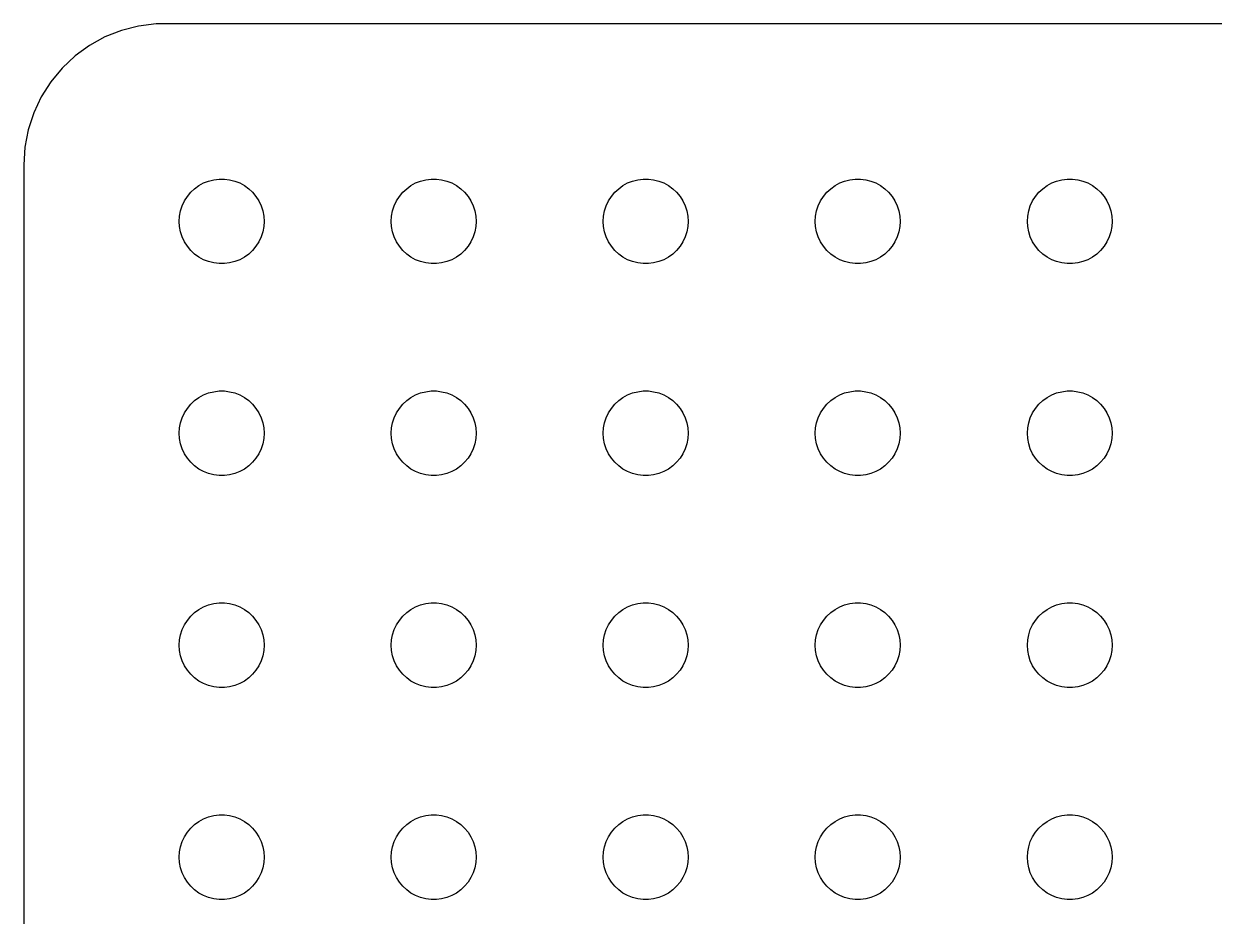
# Model space of a CAD drawing. Header units: metres. Extents: x -44.5 to 44.5, y -29.5 to 29.5.
# Drawn here: x -44.5 to -2.39, y -2.09 to 29.49 of the extents above; entities that cross this region are included whole.
import ezdxf

# ---------------------------------------------------------------- set-up
doc = ezdxf.new("R2010")
doc.units = ezdxf.units.M

msp = doc.modelspace()

# ---------------------------------------------------------------- linework, layer by layer
for p, q in [((-39.8139, 29.4901), (-40.4369, 29.4114)), ((39.8139, 29.4901), (-39.8139, 29.4901)), ((-41.0451, 29.2553), (-41.6289, 29.0241)), ((-40.4369, 29.4114), (-41.0451, 29.2553)), ((-42.1791, 28.7216), (-42.6871, 28.3526)), ((-41.6289, 29.0241), (-42.1791, 28.7216)), ((-42.6871, 28.3526), (-43.1448, 27.9227)), ((-43.1448, 27.9227), (-43.5451, 27.4389)), ((-43.5451, 27.4389), (-43.8815, 26.9088)), ((-43.8815, 26.9088), (-44.1489, 26.3406)), ((-44.1489, 26.3406), (-44.3429, 25.7434)), ((-44.3429, 25.7434), (-44.4606, 25.1267)), ((-44.4606, 25.1267), (-44.5, 24.5)), ((-44.5, 24.5), (-44.5, -24.5)), ((-38.5934, 23.5268), (-38.4561, 23.6558)), ((-38.4561, 23.6558), (-38.3037, 23.7665)), ((-38.3037, 23.7665), (-38.1387, 23.8572)), ((-38.1387, 23.8572), (-37.9635, 23.9266)), ((-37.9635, 23.9266), (-37.7811, 23.9734)), ((-37.7811, 23.9734), (-37.5942, 23.997)), ((-37.5942, 23.997), (-37.4058, 23.997)), ((-37.4058, 23.997), (-37.2189, 23.9734)), ((-37.2189, 23.9734), (-37.0365, 23.9266)), ((-37.0365, 23.9266), (-36.8613, 23.8572)), ((-36.8613, 23.8572), (-36.6963, 23.7665)), ((-36.6963, 23.7665), (-36.5439, 23.6558)), ((-36.5439, 23.6558), (-36.4065, 23.5268)), ((-31.0934, 23.5268), (-30.9561, 23.6558)), ((-30.9561, 23.6558), (-30.8037, 23.7665)), ((-30.8037, 23.7665), (-30.6387, 23.8572)), ((-30.6387, 23.8572), (-30.4635, 23.9266)), ((-30.4635, 23.9266), (-30.2811, 23.9734)), ((-30.2811, 23.9734), (-30.0942, 23.997)), ((-30.0942, 23.997), (-29.9058, 23.997)), ((-29.9058, 23.997), (-29.7189, 23.9734)), ((-29.7189, 23.9734), (-29.5365, 23.9266)), ((-29.5365, 23.9266), (-29.3613, 23.8572)), ((-29.3613, 23.8572), (-29.1963, 23.7665)), ((-29.1963, 23.7665), (-29.0439, 23.6558)), ((-29.0439, 23.6558), (-28.9065, 23.5268)), ((-23.5934, 23.5268), (-23.4561, 23.6558)), ((-23.4561, 23.6558), (-23.3037, 23.7665)), ((-23.3037, 23.7665), (-23.1387, 23.8572)), ((-23.1387, 23.8572), (-22.9635, 23.9266)), ((-22.9635, 23.9266), (-22.7811, 23.9734)), ((-22.7811, 23.9734), (-22.5942, 23.997)), ((-22.5942, 23.997), (-22.4058, 23.997)), ((-22.4058, 23.997), (-22.2189, 23.9734)), ((-22.2189, 23.9734), (-22.0365, 23.9266)), ((-22.0365, 23.9266), (-21.8613, 23.8572)), ((-21.8613, 23.8572), (-21.6963, 23.7665)), ((-21.6963, 23.7665), (-21.5439, 23.6558)), ((-21.5439, 23.6558), (-21.4065, 23.5268)), ((-16.0934, 23.5268), (-15.9561, 23.6558)), ((-15.9561, 23.6558), (-15.8037, 23.7665)), ((-15.8037, 23.7665), (-15.6387, 23.8572)), ((-15.6387, 23.8572), (-15.4635, 23.9266)), ((-15.4635, 23.9266), (-15.2811, 23.9734)), ((-15.2811, 23.9734), (-15.0942, 23.997)), ((-15.0942, 23.997), (-14.9058, 23.997)), ((-14.9058, 23.997), (-14.7189, 23.9734)), ((-14.7189, 23.9734), (-14.5365, 23.9266)), ((-14.5365, 23.9266), (-14.3613, 23.8572)), ((-14.3613, 23.8572), (-14.1963, 23.7665)), ((-14.1963, 23.7665), (-14.0439, 23.6558)), ((-14.0439, 23.6558), (-13.9065, 23.5268)), ((-8.59344, 23.5268), (-8.45613, 23.6558)), ((-8.45613, 23.6558), (-8.30373, 23.7665)), ((-8.30373, 23.7665), (-8.13866, 23.8572)), ((-8.13866, 23.8572), (-7.96352, 23.9266)), ((-7.96352, 23.9266), (-7.78107, 23.9734)), ((-7.78107, 23.9734), (-7.59418, 23.997)), ((-7.59418, 23.997), (-7.40581, 23.997)), ((-7.40581, 23.997), (-7.21892, 23.9734)), ((-7.21892, 23.9734), (-7.03647, 23.9266)), ((-7.03647, 23.9266), (-6.86133, 23.8572)), ((-6.86133, 23.8572), (-6.69626, 23.7665)), ((-6.69626, 23.7665), (-6.54385, 23.6558)), ((-6.54385, 23.6558), (-6.40654, 23.5268)), ((-38.8947, 23.0522), (-38.8145, 23.2226)), ((-38.8145, 23.2226), (-38.7135, 23.3817)), ((-38.7135, 23.3817), (-38.5934, 23.5268)), ((-36.4065, 23.5268), (-36.2865, 23.3817)), ((-36.2865, 23.3817), (-36.1855, 23.2226)), ((-36.1855, 23.2226), (-36.1053, 23.0522)), ((-31.3947, 23.0522), (-31.3145, 23.2226)), ((-31.3145, 23.2226), (-31.2135, 23.3817)), ((-31.2135, 23.3817), (-31.0934, 23.5268)), ((-28.9065, 23.5268), (-28.7865, 23.3817)), ((-28.7865, 23.3817), (-28.6855, 23.2226)), ((-28.6855, 23.2226), (-28.6053, 23.0522)), ((-23.8947, 23.0522), (-23.8145, 23.2226)), ((-23.8145, 23.2226), (-23.7135, 23.3817)), ((-23.7135, 23.3817), (-23.5934, 23.5268)), ((-21.4065, 23.5268), (-21.2865, 23.3817)), ((-21.2865, 23.3817), (-21.1855, 23.2226)), ((-21.1855, 23.2226), (-21.1053, 23.0522)), ((-16.3947, 23.0522), (-16.3145, 23.2226)), ((-16.3145, 23.2226), (-16.2135, 23.3817)), ((-16.2135, 23.3817), (-16.0934, 23.5268)), ((-13.9065, 23.5268), (-13.7865, 23.3817)), ((-13.7865, 23.3817), (-13.6855, 23.2226)), ((-13.6855, 23.2226), (-13.6053, 23.0522)), ((-8.89465, 23.0522), (-8.81445, 23.2226)), ((-8.81445, 23.2226), (-8.71352, 23.3817)), ((-8.71352, 23.3817), (-8.59344, 23.5268)), ((-6.40654, 23.5268), (-6.28647, 23.3817)), ((-6.28647, 23.3817), (-6.18553, 23.2226)), ((-6.18553, 23.2226), (-6.10533, 23.0522)), ((-38.9882, 22.688), (-38.9529, 22.873)), ((-38.9529, 22.873), (-38.8947, 23.0522)), ((-36.1053, 23.0522), (-36.0471, 22.873)), ((-36.0471, 22.873), (-36.0118, 22.688)), ((-31.4882, 22.688), (-31.4529, 22.873)), ((-31.4529, 22.873), (-31.3947, 23.0522)), ((-28.6053, 23.0522), (-28.5471, 22.873)), ((-28.5471, 22.873), (-28.5118, 22.688)), ((-23.9882, 22.688), (-23.9529, 22.873)), ((-23.9529, 22.873), (-23.8947, 23.0522)), ((-21.1053, 23.0522), (-21.0471, 22.873)), ((-21.0471, 22.873), (-21.0118, 22.688)), ((-16.4882, 22.688), (-16.4529, 22.873)), ((-16.4529, 22.873), (-16.3947, 23.0522)), ((-13.6053, 23.0522), (-13.5471, 22.873)), ((-13.5471, 22.873), (-13.5118, 22.688)), ((-8.98816, 22.688), (-8.95287, 22.873)), ((-8.95287, 22.873), (-8.89465, 23.0522)), ((-6.10533, 23.0522), (-6.04712, 22.873)), ((-6.04712, 22.873), (-6.01183, 22.688)), ((-39, 22.5), (-38.9882, 22.688)), ((-38.9882, 22.312), (-39, 22.5)), ((-36.0118, 22.688), (-36, 22.5)), ((-36, 22.5), (-36.0118, 22.312)), ((-31.5, 22.5), (-31.4882, 22.688)), ((-31.4882, 22.312), (-31.5, 22.5)), ((-28.5118, 22.688), (-28.5, 22.5)), ((-28.5, 22.5), (-28.5118, 22.312)), ((-24, 22.5), (-23.9882, 22.688)), ((-23.9882, 22.312), (-24, 22.5)), ((-21.0118, 22.688), (-21, 22.5)), ((-21, 22.5), (-21.0118, 22.312)), ((-16.5, 22.5), (-16.4882, 22.688)), ((-16.4882, 22.312), (-16.5, 22.5)), ((-13.5118, 22.688), (-13.5, 22.5)), ((-13.5, 22.5), (-13.5118, 22.312)), ((-9, 22.5), (-8.98816, 22.688)), ((-8.98816, 22.312), (-9, 22.5)), ((-6.01183, 22.688), (-6, 22.5)), ((-6, 22.5), (-6.01183, 22.312)), ((-38.9529, 22.127), (-38.9882, 22.312)), ((-38.8947, 21.9478), (-38.9529, 22.127)), ((-38.8145, 21.7774), (-38.8947, 21.9478)), ((-36.1053, 21.9478), (-36.1855, 21.7774)), ((-36.0471, 22.127), (-36.1053, 21.9478)), ((-36.0118, 22.312), (-36.0471, 22.127)), ((-31.4529, 22.127), (-31.4882, 22.312)), ((-31.3947, 21.9478), (-31.4529, 22.127)), ((-31.3145, 21.7774), (-31.3947, 21.9478)), ((-28.6053, 21.9478), (-28.6855, 21.7774)), ((-28.5471, 22.127), (-28.6053, 21.9478)), ((-28.5118, 22.312), (-28.5471, 22.127)), ((-23.9529, 22.127), (-23.9882, 22.312)), ((-23.8947, 21.9478), (-23.9529, 22.127)), ((-23.8145, 21.7774), (-23.8947, 21.9478)), ((-21.1053, 21.9478), (-21.1855, 21.7774)), ((-21.0471, 22.127), (-21.1053, 21.9478)), ((-21.0118, 22.312), (-21.0471, 22.127)), ((-16.4529, 22.127), (-16.4882, 22.312)), ((-16.3947, 21.9478), (-16.4529, 22.127)), ((-16.3145, 21.7774), (-16.3947, 21.9478)), ((-13.6053, 21.9478), (-13.6855, 21.7774)), ((-13.5471, 22.127), (-13.6053, 21.9478)), ((-13.5118, 22.312), (-13.5471, 22.127)), ((-8.95287, 22.127), (-8.98816, 22.312)), ((-8.89465, 21.9478), (-8.95287, 22.127)), ((-8.81445, 21.7774), (-8.89465, 21.9478)), ((-6.10533, 21.9478), (-6.18553, 21.7774)), ((-6.04712, 22.127), (-6.10533, 21.9478)), ((-6.01183, 22.312), (-6.04712, 22.127)), ((-38.7135, 21.6183), (-38.8145, 21.7774)), ((-38.5934, 21.4732), (-38.7135, 21.6183)), ((-36.2865, 21.6183), (-36.4065, 21.4732)), ((-36.1855, 21.7774), (-36.2865, 21.6183)), ((-31.2135, 21.6183), (-31.3145, 21.7774)), ((-31.0934, 21.4732), (-31.2135, 21.6183)), ((-28.7865, 21.6183), (-28.9065, 21.4732)), ((-28.6855, 21.7774), (-28.7865, 21.6183)), ((-23.7135, 21.6183), (-23.8145, 21.7774)), ((-23.5934, 21.4732), (-23.7135, 21.6183)), ((-21.2865, 21.6183), (-21.4065, 21.4732)), ((-21.1855, 21.7774), (-21.2865, 21.6183)), ((-16.2135, 21.6183), (-16.3145, 21.7774)), ((-16.0934, 21.4732), (-16.2135, 21.6183)), ((-13.7865, 21.6183), (-13.9065, 21.4732)), ((-13.6855, 21.7774), (-13.7865, 21.6183)), ((-8.71352, 21.6183), (-8.81445, 21.7774)), ((-8.59344, 21.4732), (-8.71352, 21.6183)), ((-6.28647, 21.6183), (-6.40654, 21.4732)), ((-6.18553, 21.7774), (-6.28647, 21.6183)), ((-38.4561, 21.3442), (-38.5934, 21.4732)), ((-38.3037, 21.2335), (-38.4561, 21.3442)), ((-38.1387, 21.1427), (-38.3037, 21.2335)), ((-37.9635, 21.0734), (-38.1387, 21.1427)), ((-37.7811, 21.0266), (-37.9635, 21.0734)), ((-37.0365, 21.0734), (-37.2189, 21.0266)), ((-36.8613, 21.1427), (-37.0365, 21.0734)), ((-36.6963, 21.2335), (-36.8613, 21.1427)), ((-36.5439, 21.3442), (-36.6963, 21.2335)), ((-36.4065, 21.4732), (-36.5439, 21.3442)), ((-30.9561, 21.3442), (-31.0934, 21.4732)), ((-30.8037, 21.2335), (-30.9561, 21.3442)), ((-30.6387, 21.1427), (-30.8037, 21.2335)), ((-30.4635, 21.0734), (-30.6387, 21.1427)), ((-30.2811, 21.0266), (-30.4635, 21.0734)), ((-29.5365, 21.0734), (-29.7189, 21.0266)), ((-29.3613, 21.1427), (-29.5365, 21.0734)), ((-29.1963, 21.2335), (-29.3613, 21.1427)), ((-29.0439, 21.3442), (-29.1963, 21.2335)), ((-28.9065, 21.4732), (-29.0439, 21.3442)), ((-23.4561, 21.3442), (-23.5934, 21.4732)), ((-23.3037, 21.2335), (-23.4561, 21.3442)), ((-23.1387, 21.1427), (-23.3037, 21.2335)), ((-22.9635, 21.0734), (-23.1387, 21.1427)), ((-22.7811, 21.0266), (-22.9635, 21.0734)), ((-22.0365, 21.0734), (-22.2189, 21.0266)), ((-21.8613, 21.1427), (-22.0365, 21.0734)), ((-21.6963, 21.2335), (-21.8613, 21.1427)), ((-21.5439, 21.3442), (-21.6963, 21.2335)), ((-21.4065, 21.4732), (-21.5439, 21.3442)), ((-15.9561, 21.3442), (-16.0934, 21.4732)), ((-15.8037, 21.2335), (-15.9561, 21.3442)), ((-15.6387, 21.1427), (-15.8037, 21.2335)), ((-15.4635, 21.0734), (-15.6387, 21.1427)), ((-15.2811, 21.0266), (-15.4635, 21.0734)), ((-14.5365, 21.0734), (-14.7189, 21.0266)), ((-14.3613, 21.1427), (-14.5365, 21.0734)), ((-14.1963, 21.2335), (-14.3613, 21.1427)), ((-14.0439, 21.3442), (-14.1963, 21.2335)), ((-13.9065, 21.4732), (-14.0439, 21.3442)), ((-8.45613, 21.3442), (-8.59344, 21.4732)), ((-8.30373, 21.2335), (-8.45613, 21.3442)), ((-8.13866, 21.1427), (-8.30373, 21.2335)), ((-7.96352, 21.0734), (-8.13866, 21.1427)), ((-7.78107, 21.0266), (-7.96352, 21.0734)), ((-7.03647, 21.0734), (-7.21892, 21.0266)), ((-6.86133, 21.1427), (-7.03647, 21.0734)), ((-6.69626, 21.2335), (-6.86133, 21.1427)), ((-6.54385, 21.3442), (-6.69626, 21.2335)), ((-6.40654, 21.4732), (-6.54385, 21.3442)), ((-37.5942, 21.003), (-37.7811, 21.0266)), ((-37.4058, 21.003), (-37.5942, 21.003)), ((-37.2189, 21.0266), (-37.4058, 21.003)), ((-30.0942, 21.003), (-30.2811, 21.0266)), ((-29.9058, 21.003), (-30.0942, 21.003)), ((-29.7189, 21.0266), (-29.9058, 21.003)), ((-22.5942, 21.003), (-22.7811, 21.0266)), ((-22.4058, 21.003), (-22.5942, 21.003)), ((-22.2189, 21.0266), (-22.4058, 21.003)), ((-15.0942, 21.003), (-15.2811, 21.0266)), ((-14.9058, 21.003), (-15.0942, 21.003)), ((-14.7189, 21.0266), (-14.9058, 21.003)), ((-7.59418, 21.003), (-7.78107, 21.0266)), ((-7.40581, 21.003), (-7.59418, 21.003)), ((-7.21892, 21.0266), (-7.40581, 21.003)), ((-38.1387, 16.3572), (-37.9635, 16.4266)), ((-37.9635, 16.4266), (-37.7811, 16.4734)), ((-37.7811, 16.4734), (-37.5942, 16.497)), ((-37.5942, 16.497), (-37.4058, 16.497)), ((-37.4058, 16.497), (-37.2189, 16.4734)), ((-37.2189, 16.4734), (-37.0365, 16.4266)), ((-37.0365, 16.4266), (-36.8613, 16.3572)), ((-30.6387, 16.3572), (-30.4635, 16.4266)), ((-30.4635, 16.4266), (-30.2811, 16.4734)), ((-30.2811, 16.4734), (-30.0942, 16.497)), ((-30.0942, 16.497), (-29.9058, 16.497)), ((-29.9058, 16.497), (-29.7189, 16.4734)), ((-29.7189, 16.4734), (-29.5365, 16.4266)), ((-29.5365, 16.4266), (-29.3613, 16.3572)), ((-23.1387, 16.3572), (-22.9635, 16.4266)), ((-22.9635, 16.4266), (-22.7811, 16.4734)), ((-22.7811, 16.4734), (-22.5942, 16.497)), ((-22.5942, 16.497), (-22.4058, 16.497)), ((-22.4058, 16.497), (-22.2189, 16.4734)), ((-22.2189, 16.4734), (-22.0365, 16.4266)), ((-22.0365, 16.4266), (-21.8613, 16.3572)), ((-15.6387, 16.3572), (-15.4635, 16.4266)), ((-15.4635, 16.4266), (-15.2811, 16.4734)), ((-15.2811, 16.4734), (-15.0942, 16.497)), ((-15.0942, 16.497), (-14.9058, 16.497)), ((-14.9058, 16.497), (-14.7189, 16.4734)), ((-14.7189, 16.4734), (-14.5365, 16.4266)), ((-14.5365, 16.4266), (-14.3613, 16.3572)), ((-8.13866, 16.3572), (-7.96352, 16.4266)), ((-7.96352, 16.4266), (-7.78107, 16.4734)), ((-7.78107, 16.4734), (-7.59418, 16.497)), ((-7.59418, 16.497), (-7.40581, 16.497)), ((-7.40581, 16.497), (-7.21892, 16.4734)), ((-7.21892, 16.4734), (-7.03647, 16.4266)), ((-7.03647, 16.4266), (-6.86133, 16.3572)), ((-38.7135, 15.8817), (-38.5934, 16.0268)), ((-38.5934, 16.0268), (-38.4561, 16.1558)), ((-38.4561, 16.1558), (-38.3037, 16.2665)), ((-38.3037, 16.2665), (-38.1387, 16.3572)), ((-36.8613, 16.3572), (-36.6963, 16.2665)), ((-36.6963, 16.2665), (-36.5439, 16.1558)), ((-36.5439, 16.1558), (-36.4065, 16.0268)), ((-36.4065, 16.0268), (-36.2865, 15.8817)), ((-31.2135, 15.8817), (-31.0934, 16.0268)), ((-31.0934, 16.0268), (-30.9561, 16.1558)), ((-30.9561, 16.1558), (-30.8037, 16.2665)), ((-30.8037, 16.2665), (-30.6387, 16.3572)), ((-29.3613, 16.3572), (-29.1963, 16.2665)), ((-29.1963, 16.2665), (-29.0439, 16.1558)), ((-29.0439, 16.1558), (-28.9065, 16.0268)), ((-28.9065, 16.0268), (-28.7865, 15.8817)), ((-23.7135, 15.8817), (-23.5934, 16.0268)), ((-23.5934, 16.0268), (-23.4561, 16.1558)), ((-23.4561, 16.1558), (-23.3037, 16.2665)), ((-23.3037, 16.2665), (-23.1387, 16.3572)), ((-21.8613, 16.3572), (-21.6963, 16.2665)), ((-21.6963, 16.2665), (-21.5439, 16.1558)), ((-21.5439, 16.1558), (-21.4065, 16.0268)), ((-21.4065, 16.0268), (-21.2865, 15.8817)), ((-16.2135, 15.8817), (-16.0934, 16.0268)), ((-16.0934, 16.0268), (-15.9561, 16.1558)), ((-15.9561, 16.1558), (-15.8037, 16.2665)), ((-15.8037, 16.2665), (-15.6387, 16.3572)), ((-14.3613, 16.3572), (-14.1963, 16.2665)), ((-14.1963, 16.2665), (-14.0439, 16.1558)), ((-14.0439, 16.1558), (-13.9065, 16.0268)), ((-13.9065, 16.0268), (-13.7865, 15.8817)), ((-8.71352, 15.8817), (-8.59344, 16.0268)), ((-8.59344, 16.0268), (-8.45613, 16.1558)), ((-8.45613, 16.1558), (-8.30373, 16.2665)), ((-8.30373, 16.2665), (-8.13866, 16.3572)), ((-6.86133, 16.3572), (-6.69626, 16.2665)), ((-6.69626, 16.2665), (-6.54385, 16.1558)), ((-6.54385, 16.1558), (-6.40654, 16.0268)), ((-6.40654, 16.0268), (-6.28647, 15.8817)), ((-38.8947, 15.5522), (-38.8145, 15.7226)), ((-38.8145, 15.7226), (-38.7135, 15.8817)), ((-36.2865, 15.8817), (-36.1855, 15.7226)), ((-36.1855, 15.7226), (-36.1053, 15.5522)), ((-31.3947, 15.5522), (-31.3145, 15.7226)), ((-31.3145, 15.7226), (-31.2135, 15.8817)), ((-28.7865, 15.8817), (-28.6855, 15.7226)), ((-28.6855, 15.7226), (-28.6053, 15.5522)), ((-23.8947, 15.5522), (-23.8145, 15.7226)), ((-23.8145, 15.7226), (-23.7135, 15.8817)), ((-21.2865, 15.8817), (-21.1855, 15.7226)), ((-21.1855, 15.7226), (-21.1053, 15.5522)), ((-16.3947, 15.5522), (-16.3145, 15.7226)), ((-16.3145, 15.7226), (-16.2135, 15.8817)), ((-13.7865, 15.8817), (-13.6855, 15.7226)), ((-13.6855, 15.7226), (-13.6053, 15.5522)), ((-8.89465, 15.5522), (-8.81445, 15.7226)), ((-8.81445, 15.7226), (-8.71352, 15.8817)), ((-6.28647, 15.8817), (-6.18553, 15.7226)), ((-6.18553, 15.7226), (-6.10533, 15.5522)), ((-39, 15), (-38.9882, 15.188)), ((-38.9882, 15.188), (-38.9529, 15.373)), ((-38.9529, 15.373), (-38.8947, 15.5522)), ((-36.1053, 15.5522), (-36.0471, 15.373)), ((-36.0471, 15.373), (-36.0118, 15.188)), ((-36.0118, 15.188), (-36, 15)), ((-31.5, 15), (-31.4882, 15.188)), ((-31.4882, 15.188), (-31.4529, 15.373)), ((-31.4529, 15.373), (-31.3947, 15.5522)), ((-28.6053, 15.5522), (-28.5471, 15.373)), ((-28.5471, 15.373), (-28.5118, 15.188)), ((-28.5118, 15.188), (-28.5, 15)), ((-24, 15), (-23.9882, 15.188)), ((-23.9882, 15.188), (-23.9529, 15.373)), ((-23.9529, 15.373), (-23.8947, 15.5522)), ((-21.1053, 15.5522), (-21.0471, 15.373)), ((-21.0471, 15.373), (-21.0118, 15.188)), ((-21.0118, 15.188), (-21, 15)), ((-16.5, 15), (-16.4882, 15.188)), ((-16.4882, 15.188), (-16.4529, 15.373)), ((-16.4529, 15.373), (-16.3947, 15.5522)), ((-13.6053, 15.5522), (-13.5471, 15.373)), ((-13.5471, 15.373), (-13.5118, 15.188)), ((-13.5118, 15.188), (-13.5, 15)), ((-9, 15), (-8.98816, 15.188)), ((-8.98816, 15.188), (-8.95287, 15.373)), ((-8.95287, 15.373), (-8.89465, 15.5522)), ((-6.10533, 15.5522), (-6.04712, 15.373)), ((-6.04712, 15.373), (-6.01183, 15.188)), ((-6.01183, 15.188), (-6, 15)), ((-38.9882, 14.812), (-39, 15)), ((-38.9529, 14.627), (-38.9882, 14.812)), ((-36.0118, 14.812), (-36.0471, 14.627)), ((-36, 15), (-36.0118, 14.812)), ((-31.4882, 14.812), (-31.5, 15)), ((-31.4529, 14.627), (-31.4882, 14.812)), ((-28.5118, 14.812), (-28.5471, 14.627)), ((-28.5, 15), (-28.5118, 14.812)), ((-23.9882, 14.812), (-24, 15)), ((-23.9529, 14.627), (-23.9882, 14.812)), ((-21.0118, 14.812), (-21.0471, 14.627)), ((-21, 15), (-21.0118, 14.812)), ((-16.4882, 14.812), (-16.5, 15)), ((-16.4529, 14.627), (-16.4882, 14.812)), ((-13.5118, 14.812), (-13.5471, 14.627)), ((-13.5, 15), (-13.5118, 14.812)), ((-8.98816, 14.812), (-9, 15)), ((-8.95287, 14.627), (-8.98816, 14.812)), ((-6.01183, 14.812), (-6.04712, 14.627)), ((-6, 15), (-6.01183, 14.812)), ((-38.8947, 14.4478), (-38.9529, 14.627)), ((-38.8145, 14.2774), (-38.8947, 14.4478)), ((-36.1053, 14.4478), (-36.1855, 14.2774)), ((-36.0471, 14.627), (-36.1053, 14.4478)), ((-31.3947, 14.4478), (-31.4529, 14.627)), ((-31.3145, 14.2774), (-31.3947, 14.4478)), ((-28.6053, 14.4478), (-28.6855, 14.2774)), ((-28.5471, 14.627), (-28.6053, 14.4478)), ((-23.8947, 14.4478), (-23.9529, 14.627)), ((-23.8145, 14.2774), (-23.8947, 14.4478)), ((-21.1053, 14.4478), (-21.1855, 14.2774)), ((-21.0471, 14.627), (-21.1053, 14.4478)), ((-16.3947, 14.4478), (-16.4529, 14.627)), ((-16.3145, 14.2774), (-16.3947, 14.4478)), ((-13.6053, 14.4478), (-13.6855, 14.2774)), ((-13.5471, 14.627), (-13.6053, 14.4478)), ((-8.89465, 14.4478), (-8.95287, 14.627)), ((-8.81445, 14.2774), (-8.89465, 14.4478)), ((-6.10533, 14.4478), (-6.18553, 14.2774)), ((-6.04712, 14.627), (-6.10533, 14.4478)), ((-38.7135, 14.1183), (-38.8145, 14.2774)), ((-38.5934, 13.9732), (-38.7135, 14.1183)), ((-38.4561, 13.8442), (-38.5934, 13.9732)), ((-36.4065, 13.9732), (-36.5439, 13.8442)), ((-36.2865, 14.1183), (-36.4065, 13.9732)), ((-36.1855, 14.2774), (-36.2865, 14.1183)), ((-31.2135, 14.1183), (-31.3145, 14.2774)), ((-31.0934, 13.9732), (-31.2135, 14.1183)), ((-30.9561, 13.8442), (-31.0934, 13.9732)), ((-28.9065, 13.9732), (-29.0439, 13.8442)), ((-28.7865, 14.1183), (-28.9065, 13.9732)), ((-28.6855, 14.2774), (-28.7865, 14.1183)), ((-23.7135, 14.1183), (-23.8145, 14.2774)), ((-23.5934, 13.9732), (-23.7135, 14.1183)), ((-23.4561, 13.8442), (-23.5934, 13.9732)), ((-21.4065, 13.9732), (-21.5439, 13.8442)), ((-21.2865, 14.1183), (-21.4065, 13.9732)), ((-21.1855, 14.2774), (-21.2865, 14.1183)), ((-16.2135, 14.1183), (-16.3145, 14.2774)), ((-16.0934, 13.9732), (-16.2135, 14.1183)), ((-15.9561, 13.8442), (-16.0934, 13.9732)), ((-13.9065, 13.9732), (-14.0439, 13.8442)), ((-13.7865, 14.1183), (-13.9065, 13.9732)), ((-13.6855, 14.2774), (-13.7865, 14.1183)), ((-8.71352, 14.1183), (-8.81445, 14.2774)), ((-8.59344, 13.9732), (-8.71352, 14.1183)), ((-8.45613, 13.8442), (-8.59344, 13.9732)), ((-6.40654, 13.9732), (-6.54385, 13.8442)), ((-6.28647, 14.1183), (-6.40654, 13.9732)), ((-6.18553, 14.2774), (-6.28647, 14.1183)), ((-38.3037, 13.7335), (-38.4561, 13.8442)), ((-38.1387, 13.6427), (-38.3037, 13.7335)), ((-37.9635, 13.5734), (-38.1387, 13.6427)), ((-37.7811, 13.5266), (-37.9635, 13.5734)), ((-37.5942, 13.5029), (-37.7811, 13.5266)), ((-37.4058, 13.5029), (-37.5942, 13.5029)), ((-37.2189, 13.5266), (-37.4058, 13.5029)), ((-37.0365, 13.5734), (-37.2189, 13.5266)), ((-36.8613, 13.6427), (-37.0365, 13.5734)), ((-36.6963, 13.7335), (-36.8613, 13.6427)), ((-36.5439, 13.8442), (-36.6963, 13.7335)), ((-30.8037, 13.7335), (-30.9561, 13.8442)), ((-30.6387, 13.6427), (-30.8037, 13.7335)), ((-30.4635, 13.5734), (-30.6387, 13.6427)), ((-30.2811, 13.5266), (-30.4635, 13.5734)), ((-30.0942, 13.5029), (-30.2811, 13.5266)), ((-29.9058, 13.5029), (-30.0942, 13.5029)), ((-29.7189, 13.5266), (-29.9058, 13.5029)), ((-29.5365, 13.5734), (-29.7189, 13.5266)), ((-29.3613, 13.6427), (-29.5365, 13.5734)), ((-29.1963, 13.7335), (-29.3613, 13.6427)), ((-29.0439, 13.8442), (-29.1963, 13.7335)), ((-23.3037, 13.7335), (-23.4561, 13.8442)), ((-23.1387, 13.6427), (-23.3037, 13.7335)), ((-22.9635, 13.5734), (-23.1387, 13.6427)), ((-22.7811, 13.5266), (-22.9635, 13.5734)), ((-22.5942, 13.5029), (-22.7811, 13.5266)), ((-22.4058, 13.5029), (-22.5942, 13.5029)), ((-22.2189, 13.5266), (-22.4058, 13.5029)), ((-22.0365, 13.5734), (-22.2189, 13.5266)), ((-21.8613, 13.6427), (-22.0365, 13.5734)), ((-21.6963, 13.7335), (-21.8613, 13.6427)), ((-21.5439, 13.8442), (-21.6963, 13.7335)), ((-15.8037, 13.7335), (-15.9561, 13.8442)), ((-15.6387, 13.6427), (-15.8037, 13.7335)), ((-15.4635, 13.5734), (-15.6387, 13.6427)), ((-15.2811, 13.5266), (-15.4635, 13.5734)), ((-15.0942, 13.5029), (-15.2811, 13.5266)), ((-14.9058, 13.5029), (-15.0942, 13.5029)), ((-14.7189, 13.5266), (-14.9058, 13.5029)), ((-14.5365, 13.5734), (-14.7189, 13.5266)), ((-14.3613, 13.6427), (-14.5365, 13.5734)), ((-14.1963, 13.7335), (-14.3613, 13.6427)), ((-14.0439, 13.8442), (-14.1963, 13.7335)), ((-8.30373, 13.7335), (-8.45613, 13.8442)), ((-8.13866, 13.6427), (-8.30373, 13.7335)), ((-7.96352, 13.5734), (-8.13866, 13.6427)), ((-7.78107, 13.5266), (-7.96352, 13.5734)), ((-7.59418, 13.5029), (-7.78107, 13.5266)), ((-7.40581, 13.5029), (-7.59418, 13.5029)), ((-7.21892, 13.5266), (-7.40581, 13.5029)), ((-7.03647, 13.5734), (-7.21892, 13.5266)), ((-6.86133, 13.6427), (-7.03647, 13.5734)), ((-6.69626, 13.7335), (-6.86133, 13.6427)), ((-6.54385, 13.8442), (-6.69626, 13.7335)), ((-38.3037, 8.76648), (-38.1387, 8.85724)), ((-38.1387, 8.85724), (-37.9635, 8.92657)), ((-37.9635, 8.92657), (-37.7811, 8.97342)), ((-37.7811, 8.97342), (-37.5942, 8.99704)), ((-37.5942, 8.99704), (-37.4058, 8.99704)), ((-37.4058, 8.99704), (-37.2189, 8.97342)), ((-37.2189, 8.97342), (-37.0365, 8.92657)), ((-37.0365, 8.92657), (-36.8613, 8.85724)), ((-36.8613, 8.85724), (-36.6963, 8.76648)), ((-30.8037, 8.76648), (-30.6387, 8.85724)), ((-30.6387, 8.85724), (-30.4635, 8.92657)), ((-30.4635, 8.92657), (-30.2811, 8.97342)), ((-30.2811, 8.97342), (-30.0942, 8.99704)), ((-30.0942, 8.99704), (-29.9058, 8.99704)), ((-29.9058, 8.99704), (-29.7189, 8.97342)), ((-29.7189, 8.97342), (-29.5365, 8.92657)), ((-29.5365, 8.92657), (-29.3613, 8.85724)), ((-29.3613, 8.85724), (-29.1963, 8.76648)), ((-23.3037, 8.76648), (-23.1387, 8.85724)), ((-23.1387, 8.85724), (-22.9635, 8.92657)), ((-22.9635, 8.92657), (-22.7811, 8.97342)), ((-22.7811, 8.97342), (-22.5942, 8.99704)), ((-22.5942, 8.99704), (-22.4058, 8.99704)), ((-22.4058, 8.99704), (-22.2189, 8.97342)), ((-22.2189, 8.97342), (-22.0365, 8.92657)), ((-22.0365, 8.92657), (-21.8613, 8.85724)), ((-21.8613, 8.85724), (-21.6963, 8.76648)), ((-15.8037, 8.76648), (-15.6387, 8.85724)), ((-15.6387, 8.85724), (-15.4635, 8.92657)), ((-15.4635, 8.92657), (-15.2811, 8.97342)), ((-15.2811, 8.97342), (-15.0942, 8.99704)), ((-15.0942, 8.99704), (-14.9058, 8.99704)), ((-14.9058, 8.99704), (-14.7189, 8.97342)), ((-14.7189, 8.97342), (-14.5365, 8.92657)), ((-14.5365, 8.92657), (-14.3613, 8.85724)), ((-14.3613, 8.85724), (-14.1963, 8.76648)), ((-8.30373, 8.76648), (-8.13866, 8.85724)), ((-8.13866, 8.85724), (-7.96352, 8.92657)), ((-7.96352, 8.92657), (-7.78107, 8.97342)), ((-7.78107, 8.97342), (-7.59418, 8.99704)), ((-7.59418, 8.99704), (-7.40581, 8.99704)), ((-7.40581, 8.99704), (-7.21892, 8.97342)), ((-7.21892, 8.97342), (-7.03647, 8.92657)), ((-7.03647, 8.92657), (-6.86133, 8.85724)), ((-6.86133, 8.85724), (-6.69626, 8.76648)), ((-38.7135, 8.38167), (-38.5934, 8.52681)), ((-38.5934, 8.52681), (-38.4561, 8.65576)), ((-38.4561, 8.65576), (-38.3037, 8.76648)), ((-36.6963, 8.76648), (-36.5439, 8.65576)), ((-36.5439, 8.65576), (-36.4065, 8.52681)), ((-36.4065, 8.52681), (-36.2865, 8.38167)), ((-31.2135, 8.38167), (-31.0934, 8.52681)), ((-31.0934, 8.52681), (-30.9561, 8.65576)), ((-30.9561, 8.65576), (-30.8037, 8.76648)), ((-29.1963, 8.76648), (-29.0439, 8.65576)), ((-29.0439, 8.65576), (-28.9065, 8.52681)), ((-28.9065, 8.52681), (-28.7865, 8.38167)), ((-23.7135, 8.38167), (-23.5934, 8.52681)), ((-23.5934, 8.52681), (-23.4561, 8.65576)), ((-23.4561, 8.65576), (-23.3037, 8.76648)), ((-21.6963, 8.76648), (-21.5439, 8.65576)), ((-21.5439, 8.65576), (-21.4065, 8.52681)), ((-21.4065, 8.52681), (-21.2865, 8.38167)), ((-16.2135, 8.38167), (-16.0934, 8.52681)), ((-16.0934, 8.52681), (-15.9561, 8.65576)), ((-15.9561, 8.65576), (-15.8037, 8.76648)), ((-14.1963, 8.76648), (-14.0439, 8.65576)), ((-14.0439, 8.65576), (-13.9065, 8.52681)), ((-13.9065, 8.52681), (-13.7865, 8.38167)), ((-8.71352, 8.38167), (-8.59344, 8.52681)), ((-8.59344, 8.52681), (-8.45613, 8.65576)), ((-8.45613, 8.65576), (-8.30373, 8.76648)), ((-6.69626, 8.76648), (-6.54385, 8.65576)), ((-6.54385, 8.65576), (-6.40654, 8.52681)), ((-6.40654, 8.52681), (-6.28647, 8.38167)), ((-38.9529, 7.87303), (-38.8947, 8.05219)), ((-38.8947, 8.05219), (-38.8145, 8.22263)), ((-38.8145, 8.22263), (-38.7135, 8.38167)), ((-36.2865, 8.38167), (-36.1855, 8.22263)), ((-36.1855, 8.22263), (-36.1053, 8.05219)), ((-36.1053, 8.05219), (-36.0471, 7.87303)), ((-31.4529, 7.87303), (-31.3947, 8.05219)), ((-31.3947, 8.05219), (-31.3145, 8.22263)), ((-31.3145, 8.22263), (-31.2135, 8.38167)), ((-28.7865, 8.38167), (-28.6855, 8.22263)), ((-28.6855, 8.22263), (-28.6053, 8.05219)), ((-28.6053, 8.05219), (-28.5471, 7.87303)), ((-23.9529, 7.87303), (-23.8947, 8.05219)), ((-23.8947, 8.05219), (-23.8145, 8.22263)), ((-23.8145, 8.22263), (-23.7135, 8.38167)), ((-21.2865, 8.38167), (-21.1855, 8.22263)), ((-21.1855, 8.22263), (-21.1053, 8.05219)), ((-21.1053, 8.05219), (-21.0471, 7.87303)), ((-16.4529, 7.87303), (-16.3947, 8.05219)), ((-16.3947, 8.05219), (-16.3145, 8.22263)), ((-16.3145, 8.22263), (-16.2135, 8.38167)), ((-13.7865, 8.38167), (-13.6855, 8.22263)), ((-13.6855, 8.22263), (-13.6053, 8.05219)), ((-13.6053, 8.05219), (-13.5471, 7.87303)), ((-8.95287, 7.87303), (-8.89465, 8.05219)), ((-8.89465, 8.05219), (-8.81445, 8.22263)), ((-8.81445, 8.22263), (-8.71352, 8.38167)), ((-6.28647, 8.38167), (-6.18553, 8.22263)), ((-6.18553, 8.22263), (-6.10533, 8.05219)), ((-6.10533, 8.05219), (-6.04712, 7.87303)), ((-39, 7.5), (-38.9882, 7.68799)), ((-38.9882, 7.68799), (-38.9529, 7.87303)), ((-36.0471, 7.87303), (-36.0118, 7.68799)), ((-36.0118, 7.68799), (-36, 7.5)), ((-31.5, 7.5), (-31.4882, 7.68799)), ((-31.4882, 7.68799), (-31.4529, 7.87303)), ((-28.5471, 7.87303), (-28.5118, 7.68799)), ((-28.5118, 7.68799), (-28.5, 7.5)), ((-24, 7.5), (-23.9882, 7.68799)), ((-23.9882, 7.68799), (-23.9529, 7.87303)), ((-21.0471, 7.87303), (-21.0118, 7.68799)), ((-21.0118, 7.68799), (-21, 7.5)), ((-16.5, 7.5), (-16.4882, 7.68799)), ((-16.4882, 7.68799), (-16.4529, 7.87303)), ((-13.5471, 7.87303), (-13.5118, 7.68799)), ((-13.5118, 7.68799), (-13.5, 7.5)), ((-9, 7.5), (-8.98816, 7.68799)), ((-8.98816, 7.68799), (-8.95287, 7.87303)), ((-6.04712, 7.87303), (-6.01183, 7.68799)), ((-6.01183, 7.68799), (-6, 7.5)), ((-38.9882, 7.312), (-39, 7.5)), ((-38.9529, 7.12695), (-38.9882, 7.312)), ((-36.0118, 7.312), (-36.0471, 7.12695)), ((-36, 7.5), (-36.0118, 7.312)), ((-31.4882, 7.312), (-31.5, 7.5)), ((-31.4529, 7.12695), (-31.4882, 7.312)), ((-28.5118, 7.312), (-28.5471, 7.12695)), ((-28.5, 7.5), (-28.5118, 7.312)), ((-23.9882, 7.312), (-24, 7.5)), ((-23.9529, 7.12695), (-23.9882, 7.312)), ((-21.0118, 7.312), (-21.0471, 7.12695)), ((-21, 7.5), (-21.0118, 7.312)), ((-16.4882, 7.312), (-16.5, 7.5)), ((-16.4529, 7.12695), (-16.4882, 7.312)), ((-13.5118, 7.312), (-13.5471, 7.12695)), ((-13.5, 7.5), (-13.5118, 7.312)), ((-8.98816, 7.312), (-9, 7.5)), ((-8.95287, 7.12695), (-8.98816, 7.312)), ((-6.01183, 7.312), (-6.04712, 7.12695)), ((-6, 7.5), (-6.01183, 7.312)), ((-38.8947, 6.9478), (-38.9529, 7.12695)), ((-38.8145, 6.77736), (-38.8947, 6.9478)), ((-38.7135, 6.61832), (-38.8145, 6.77736)), ((-36.1855, 6.77736), (-36.2865, 6.61832)), ((-36.1053, 6.9478), (-36.1855, 6.77736)), ((-36.0471, 7.12695), (-36.1053, 6.9478)), ((-31.3947, 6.9478), (-31.4529, 7.12695)), ((-31.3145, 6.77736), (-31.3947, 6.9478)), ((-31.2135, 6.61832), (-31.3145, 6.77736)), ((-28.6855, 6.77736), (-28.7865, 6.61832)), ((-28.6053, 6.9478), (-28.6855, 6.77736)), ((-28.5471, 7.12695), (-28.6053, 6.9478)), ((-23.8947, 6.9478), (-23.9529, 7.12695)), ((-23.8145, 6.77736), (-23.8947, 6.9478)), ((-23.7135, 6.61832), (-23.8145, 6.77736)), ((-21.1855, 6.77736), (-21.2865, 6.61832)), ((-21.1053, 6.9478), (-21.1855, 6.77736)), ((-21.0471, 7.12695), (-21.1053, 6.9478)), ((-16.3947, 6.9478), (-16.4529, 7.12695)), ((-16.3145, 6.77736), (-16.3947, 6.9478)), ((-16.2135, 6.61832), (-16.3145, 6.77736)), ((-13.6855, 6.77736), (-13.7865, 6.61832)), ((-13.6053, 6.9478), (-13.6855, 6.77736)), ((-13.5471, 7.12695), (-13.6053, 6.9478)), ((-8.89465, 6.9478), (-8.95287, 7.12695)), ((-8.81445, 6.77736), (-8.89465, 6.9478)), ((-8.71352, 6.61832), (-8.81445, 6.77736)), ((-6.18553, 6.77736), (-6.28647, 6.61832)), ((-6.10533, 6.9478), (-6.18553, 6.77736)), ((-6.04712, 7.12695), (-6.10533, 6.9478)), ((-38.5934, 6.47318), (-38.7135, 6.61832)), ((-38.4561, 6.34422), (-38.5934, 6.47318)), ((-38.3037, 6.23351), (-38.4561, 6.34422)), ((-36.5439, 6.34422), (-36.6963, 6.23351)), ((-36.4065, 6.47318), (-36.5439, 6.34422)), ((-36.2865, 6.61832), (-36.4065, 6.47318)), ((-31.0934, 6.47318), (-31.2135, 6.61832)), ((-30.9561, 6.34422), (-31.0934, 6.47318)), ((-30.8037, 6.23351), (-30.9561, 6.34422)), ((-29.0439, 6.34422), (-29.1963, 6.23351)), ((-28.9065, 6.47318), (-29.0439, 6.34422)), ((-28.7865, 6.61832), (-28.9065, 6.47318)), ((-23.5934, 6.47318), (-23.7135, 6.61832)), ((-23.4561, 6.34422), (-23.5934, 6.47318)), ((-23.3037, 6.23351), (-23.4561, 6.34422)), ((-21.5439, 6.34422), (-21.6963, 6.23351)), ((-21.4065, 6.47318), (-21.5439, 6.34422)), ((-21.2865, 6.61832), (-21.4065, 6.47318)), ((-16.0934, 6.47318), (-16.2135, 6.61832)), ((-15.9561, 6.34422), (-16.0934, 6.47318)), ((-15.8037, 6.23351), (-15.9561, 6.34422)), ((-14.0439, 6.34422), (-14.1963, 6.23351)), ((-13.9065, 6.47318), (-14.0439, 6.34422)), ((-13.7865, 6.61832), (-13.9065, 6.47318)), ((-8.59344, 6.47318), (-8.71352, 6.61832)), ((-8.45613, 6.34422), (-8.59344, 6.47318)), ((-8.30373, 6.23351), (-8.45613, 6.34422)), ((-6.54385, 6.34422), (-6.69626, 6.23351)), ((-6.40654, 6.47318), (-6.54385, 6.34422)), ((-6.28647, 6.61832), (-6.40654, 6.47318)), ((-38.1387, 6.14275), (-38.3037, 6.23351)), ((-37.9635, 6.07341), (-38.1387, 6.14275)), ((-37.7811, 6.02657), (-37.9635, 6.07341)), ((-37.5942, 6.00294), (-37.7811, 6.02657)), ((-37.4058, 6.00294), (-37.5942, 6.00294)), ((-37.2189, 6.02657), (-37.4058, 6.00294)), ((-37.0365, 6.07341), (-37.2189, 6.02657)), ((-36.8613, 6.14275), (-37.0365, 6.07341)), ((-36.6963, 6.23351), (-36.8613, 6.14275)), ((-30.6387, 6.14275), (-30.8037, 6.23351)), ((-30.4635, 6.07341), (-30.6387, 6.14275)), ((-30.2811, 6.02657), (-30.4635, 6.07341)), ((-30.0942, 6.00294), (-30.2811, 6.02657)), ((-29.9058, 6.00294), (-30.0942, 6.00294)), ((-29.7189, 6.02657), (-29.9058, 6.00294)), ((-29.5365, 6.07341), (-29.7189, 6.02657)), ((-29.3613, 6.14275), (-29.5365, 6.07341)), ((-29.1963, 6.23351), (-29.3613, 6.14275)), ((-23.1387, 6.14275), (-23.3037, 6.23351)), ((-22.9635, 6.07341), (-23.1387, 6.14275)), ((-22.7811, 6.02657), (-22.9635, 6.07341)), ((-22.5942, 6.00294), (-22.7811, 6.02657)), ((-22.4058, 6.00294), (-22.5942, 6.00294)), ((-22.2189, 6.02657), (-22.4058, 6.00294)), ((-22.0365, 6.07341), (-22.2189, 6.02657)), ((-21.8613, 6.14275), (-22.0365, 6.07341)), ((-21.6963, 6.23351), (-21.8613, 6.14275)), ((-15.6387, 6.14275), (-15.8037, 6.23351)), ((-15.4635, 6.07341), (-15.6387, 6.14275)), ((-15.2811, 6.02657), (-15.4635, 6.07341)), ((-15.0942, 6.00294), (-15.2811, 6.02657)), ((-14.9058, 6.00294), (-15.0942, 6.00294)), ((-14.7189, 6.02657), (-14.9058, 6.00294)), ((-14.5365, 6.07341), (-14.7189, 6.02657)), ((-14.3613, 6.14275), (-14.5365, 6.07341)), ((-14.1963, 6.23351), (-14.3613, 6.14275)), ((-8.13866, 6.14275), (-8.30373, 6.23351)), ((-7.96352, 6.07341), (-8.13866, 6.14275)), ((-7.78107, 6.02657), (-7.96352, 6.07341)), ((-7.59418, 6.00294), (-7.78107, 6.02657)), ((-7.40581, 6.00294), (-7.59418, 6.00294)), ((-7.21892, 6.02657), (-7.40581, 6.00294)), ((-7.03647, 6.07341), (-7.21892, 6.02657)), ((-6.86133, 6.14275), (-7.03647, 6.07341)), ((-6.69626, 6.23351), (-6.86133, 6.14275)), ((-38.4561, 1.15576), (-38.3037, 1.26648)), ((-38.3037, 1.26648), (-38.1387, 1.35724)), ((-38.1387, 1.35724), (-37.9635, 1.42657)), ((-37.9635, 1.42657), (-37.7811, 1.47342)), ((-37.7811, 1.47342), (-37.5942, 1.49704)), ((-37.5942, 1.49704), (-37.4058, 1.49704)), ((-37.4058, 1.49704), (-37.2189, 1.47342)), ((-37.2189, 1.47342), (-37.0365, 1.42657)), ((-37.0365, 1.42657), (-36.8613, 1.35724)), ((-36.8613, 1.35724), (-36.6963, 1.26648)), ((-36.6963, 1.26648), (-36.5439, 1.15576)), ((-30.9561, 1.15576), (-30.8037, 1.26648)), ((-30.8037, 1.26648), (-30.6387, 1.35724)), ((-30.6387, 1.35724), (-30.4635, 1.42657)), ((-30.4635, 1.42657), (-30.2811, 1.47342)), ((-30.2811, 1.47342), (-30.0942, 1.49704)), ((-30.0942, 1.49704), (-29.9058, 1.49704)), ((-29.9058, 1.49704), (-29.7189, 1.47342)), ((-29.7189, 1.47342), (-29.5365, 1.42657)), ((-29.5365, 1.42657), (-29.3613, 1.35724)), ((-29.3613, 1.35724), (-29.1963, 1.26648)), ((-29.1963, 1.26648), (-29.0439, 1.15576)), ((-23.4561, 1.15576), (-23.3037, 1.26648)), ((-23.3037, 1.26648), (-23.1387, 1.35724)), ((-23.1387, 1.35724), (-22.9635, 1.42657)), ((-22.9635, 1.42657), (-22.7811, 1.47342)), ((-22.7811, 1.47342), (-22.5942, 1.49704)), ((-22.5942, 1.49704), (-22.4058, 1.49704)), ((-22.4058, 1.49704), (-22.2189, 1.47342)), ((-22.2189, 1.47342), (-22.0365, 1.42657)), ((-22.0365, 1.42657), (-21.8613, 1.35724)), ((-21.8613, 1.35724), (-21.6963, 1.26648)), ((-21.6963, 1.26648), (-21.5439, 1.15576)), ((-15.9561, 1.15576), (-15.8037, 1.26648)), ((-15.8037, 1.26648), (-15.6387, 1.35724)), ((-15.6387, 1.35724), (-15.4635, 1.42657)), ((-15.4635, 1.42657), (-15.2811, 1.47342)), ((-15.2811, 1.47342), (-15.0942, 1.49704)), ((-15.0942, 1.49704), (-14.9058, 1.49704)), ((-14.9058, 1.49704), (-14.7189, 1.47342)), ((-14.7189, 1.47342), (-14.5365, 1.42657)), ((-14.5365, 1.42657), (-14.3613, 1.35724)), ((-14.3613, 1.35724), (-14.1963, 1.26648)), ((-14.1963, 1.26648), (-14.0439, 1.15576)), ((-8.45613, 1.15576), (-8.30373, 1.26648)), ((-8.30373, 1.26648), (-8.13866, 1.35724)), ((-8.13866, 1.35724), (-7.96352, 1.42657)), ((-7.96352, 1.42657), (-7.78107, 1.47342)), ((-7.78107, 1.47342), (-7.59418, 1.49704)), ((-7.59418, 1.49704), (-7.40581, 1.49704)), ((-7.40581, 1.49704), (-7.21892, 1.47342)), ((-7.21892, 1.47342), (-7.03647, 1.42657)), ((-7.03647, 1.42657), (-6.86133, 1.35724)), ((-6.86133, 1.35724), (-6.69626, 1.26648)), ((-6.69626, 1.26648), (-6.54385, 1.15576)), ((-38.8145, 0.722626), (-38.7135, 0.881668)), ((-38.7135, 0.881668), (-38.5934, 1.02681)), ((-38.5934, 1.02681), (-38.4561, 1.15576)), ((-36.5439, 1.15576), (-36.4065, 1.02681)), ((-36.4065, 1.02681), (-36.2865, 0.881668)), ((-36.2865, 0.881668), (-36.1855, 0.722626)), ((-31.3145, 0.722626), (-31.2135, 0.881668)), ((-31.2135, 0.881668), (-31.0934, 1.02681)), ((-31.0934, 1.02681), (-30.9561, 1.15576)), ((-29.0439, 1.15576), (-28.9065, 1.02681)), ((-28.9065, 1.02681), (-28.7865, 0.881668)), ((-28.7865, 0.881668), (-28.6855, 0.722626)), ((-23.8145, 0.722626), (-23.7135, 0.881668)), ((-23.7135, 0.881668), (-23.5934, 1.02681)), ((-23.5934, 1.02681), (-23.4561, 1.15576)), ((-21.5439, 1.15576), (-21.4065, 1.02681)), ((-21.4065, 1.02681), (-21.2865, 0.881668)), ((-21.2865, 0.881668), (-21.1855, 0.722626)), ((-16.3145, 0.722626), (-16.2135, 0.881668)), ((-16.2135, 0.881668), (-16.0934, 1.02681)), ((-16.0934, 1.02681), (-15.9561, 1.15576)), ((-14.0439, 1.15576), (-13.9065, 1.02681)), ((-13.9065, 1.02681), (-13.7865, 0.881668)), ((-13.7865, 0.881668), (-13.6855, 0.722626)), ((-8.81445, 0.722626), (-8.71352, 0.881668)), ((-8.71352, 0.881668), (-8.59344, 1.02681)), ((-8.59344, 1.02681), (-8.45613, 1.15576)), ((-6.54385, 1.15576), (-6.40654, 1.02681)), ((-6.40654, 1.02681), (-6.28647, 0.881668)), ((-6.28647, 0.881668), (-6.18553, 0.722626)), ((-38.9529, 0.373032), (-38.8947, 0.552185)), ((-38.8947, 0.552185), (-38.8145, 0.722626)), ((-36.1855, 0.722626), (-36.1053, 0.552185)), ((-36.1053, 0.552185), (-36.0471, 0.373032)), ((-31.4529, 0.373032), (-31.3947, 0.552185)), ((-31.3947, 0.552185), (-31.3145, 0.722626)), ((-28.6855, 0.722626), (-28.6053, 0.552185)), ((-28.6053, 0.552185), (-28.5471, 0.373032)), ((-23.9529, 0.373032), (-23.8947, 0.552185)), ((-23.8947, 0.552185), (-23.8145, 0.722626)), ((-21.1855, 0.722626), (-21.1053, 0.552185)), ((-21.1053, 0.552185), (-21.0471, 0.373032)), ((-16.4529, 0.373032), (-16.3947, 0.552185)), ((-16.3947, 0.552185), (-16.3145, 0.722626)), ((-13.6855, 0.722626), (-13.6053, 0.552185)), ((-13.6053, 0.552185), (-13.5471, 0.373032)), ((-8.95287, 0.373032), (-8.89465, 0.552185)), ((-8.89465, 0.552185), (-8.81445, 0.722626)), ((-6.18553, 0.722626), (-6.10533, 0.552185)), ((-6.10533, 0.552185), (-6.04712, 0.373032)), ((-39, 0), (-38.9882, 0.187988)), ((-38.9882, -0.187988), (-39, 0)), ((-38.9882, 0.187988), (-38.9529, 0.373032)), ((-36.0471, 0.373032), (-36.0118, 0.187988)), ((-36.0118, 0.187988), (-36, 0)), ((-36, 0), (-36.0118, -0.187988)), ((-31.5, 0), (-31.4882, 0.187988)), ((-31.4882, -0.187988), (-31.5, 0)), ((-31.4882, 0.187988), (-31.4529, 0.373032)), ((-28.5471, 0.373032), (-28.5118, 0.187988)), ((-28.5118, 0.187988), (-28.5, 0)), ((-28.5, 0), (-28.5118, -0.187988)), ((-24, 0), (-23.9882, 0.187988)), ((-23.9882, -0.187988), (-24, 0)), ((-23.9882, 0.187988), (-23.9529, 0.373032)), ((-21.0471, 0.373032), (-21.0118, 0.187988)), ((-21.0118, 0.187988), (-21, 0)), ((-21, 0), (-21.0118, -0.187988)), ((-16.5, 0), (-16.4882, 0.187988)), ((-16.4882, -0.187988), (-16.5, 0)), ((-16.4882, 0.187988), (-16.4529, 0.373032)), ((-13.5471, 0.373032), (-13.5118, 0.187988)), ((-13.5118, 0.187988), (-13.5, 0)), ((-13.5, 0), (-13.5118, -0.187988)), ((-9, 0), (-8.98816, 0.187988)), ((-8.98816, -0.187988), (-9, 0)), ((-8.98816, 0.187988), (-8.95287, 0.373032)), ((-6.04712, 0.373032), (-6.01183, 0.187988)), ((-6.01183, 0.187988), (-6, 0)), ((-6, 0), (-6.01183, -0.187988)), ((-38.9529, -0.373032), (-38.9882, -0.187988)), ((-38.8947, -0.552185), (-38.9529, -0.373032)), ((-36.0471, -0.373032), (-36.1053, -0.552185)), ((-36.0118, -0.187988), (-36.0471, -0.373032)), ((-31.4529, -0.373032), (-31.4882, -0.187988)), ((-31.3947, -0.552185), (-31.4529, -0.373032)), ((-28.5471, -0.373032), (-28.6053, -0.552185)), ((-28.5118, -0.187988), (-28.5471, -0.373032)), ((-23.9529, -0.373032), (-23.9882, -0.187988)), ((-23.8947, -0.552185), (-23.9529, -0.373032)), ((-21.0471, -0.373032), (-21.1053, -0.552185)), ((-21.0118, -0.187988), (-21.0471, -0.373032)), ((-16.4529, -0.373032), (-16.4882, -0.187988)), ((-16.3947, -0.552185), (-16.4529, -0.373032)), ((-13.5471, -0.373032), (-13.6053, -0.552185)), ((-13.5118, -0.187988), (-13.5471, -0.373032)), ((-8.95287, -0.373032), (-8.98816, -0.187988)), ((-8.89465, -0.552185), (-8.95287, -0.373032)), ((-6.04712, -0.373032), (-6.10533, -0.552185)), ((-6.01183, -0.187988), (-6.04712, -0.373032)), ((-38.8145, -0.722626), (-38.8947, -0.552185)), ((-38.7135, -0.881668), (-38.8145, -0.722626)), ((-36.1855, -0.722626), (-36.2865, -0.881668)), ((-36.1053, -0.552185), (-36.1855, -0.722626)), ((-31.3145, -0.722626), (-31.3947, -0.552185)), ((-31.2135, -0.881668), (-31.3145, -0.722626)), ((-28.6855, -0.722626), (-28.7865, -0.881668)), ((-28.6053, -0.552185), (-28.6855, -0.722626)), ((-23.8145, -0.722626), (-23.8947, -0.552185)), ((-23.7135, -0.881668), (-23.8145, -0.722626)), ((-21.1855, -0.722626), (-21.2865, -0.881668)), ((-21.1053, -0.552185), (-21.1855, -0.722626)), ((-16.3145, -0.722626), (-16.3947, -0.552185)), ((-16.2135, -0.881668), (-16.3145, -0.722626)), ((-13.6855, -0.722626), (-13.7865, -0.881668)), ((-13.6053, -0.552185), (-13.6855, -0.722626)), ((-8.81445, -0.722626), (-8.89465, -0.552185)), ((-8.71352, -0.881668), (-8.81445, -0.722626)), ((-6.18553, -0.722626), (-6.28647, -0.881668)), ((-6.10533, -0.552185), (-6.18553, -0.722626)), ((-38.5934, -1.02681), (-38.7135, -0.881668)), ((-38.4561, -1.15576), (-38.5934, -1.02681)), ((-38.3037, -1.26648), (-38.4561, -1.15576)), ((-36.5439, -1.15576), (-36.6963, -1.26648)), ((-36.4065, -1.02681), (-36.5439, -1.15576)), ((-36.2865, -0.881668), (-36.4065, -1.02681)), ((-31.0934, -1.02681), (-31.2135, -0.881668)), ((-30.9561, -1.15576), (-31.0934, -1.02681)), ((-30.8037, -1.26648), (-30.9561, -1.15576)), ((-29.0439, -1.15576), (-29.1963, -1.26648)), ((-28.9065, -1.02681), (-29.0439, -1.15576)), ((-28.7865, -0.881668), (-28.9065, -1.02681)), ((-23.5934, -1.02681), (-23.7135, -0.881668)), ((-23.4561, -1.15576), (-23.5934, -1.02681)), ((-23.3037, -1.26648), (-23.4561, -1.15576)), ((-21.5439, -1.15576), (-21.6963, -1.26648)), ((-21.4065, -1.02681), (-21.5439, -1.15576)), ((-21.2865, -0.881668), (-21.4065, -1.02681)), ((-16.0934, -1.02681), (-16.2135, -0.881668)), ((-15.9561, -1.15576), (-16.0934, -1.02681)), ((-15.8037, -1.26648), (-15.9561, -1.15576)), ((-14.0439, -1.15576), (-14.1963, -1.26648)), ((-13.9065, -1.02681), (-14.0439, -1.15576)), ((-13.7865, -0.881668), (-13.9065, -1.02681)), ((-8.59344, -1.02681), (-8.71352, -0.881668)), ((-8.45613, -1.15576), (-8.59344, -1.02681)), ((-8.30373, -1.26648), (-8.45613, -1.15576)), ((-6.54385, -1.15576), (-6.69626, -1.26648)), ((-6.40654, -1.02681), (-6.54385, -1.15576)), ((-6.28647, -0.881668), (-6.40654, -1.02681)), ((-38.1387, -1.35724), (-38.3037, -1.26648)), ((-37.9635, -1.42657), (-38.1387, -1.35724)), ((-37.7811, -1.47342), (-37.9635, -1.42657)), ((-37.5942, -1.49704), (-37.7811, -1.47342)), ((-37.4058, -1.49704), (-37.5942, -1.49704)), ((-37.2189, -1.47342), (-37.4058, -1.49704)), ((-37.0365, -1.42657), (-37.2189, -1.47342)), ((-36.8613, -1.35724), (-37.0365, -1.42657)), ((-36.6963, -1.26648), (-36.8613, -1.35724)), ((-30.6387, -1.35724), (-30.8037, -1.26648)), ((-30.4635, -1.42657), (-30.6387, -1.35724)), ((-30.2811, -1.47342), (-30.4635, -1.42657)), ((-30.0942, -1.49704), (-30.2811, -1.47342)), ((-29.9058, -1.49704), (-30.0942, -1.49704)), ((-29.7189, -1.47342), (-29.9058, -1.49704)), ((-29.5365, -1.42657), (-29.7189, -1.47342)), ((-29.3613, -1.35724), (-29.5365, -1.42657)), ((-29.1963, -1.26648), (-29.3613, -1.35724)), ((-23.1387, -1.35724), (-23.3037, -1.26648)), ((-22.9635, -1.42657), (-23.1387, -1.35724)), ((-22.7811, -1.47342), (-22.9635, -1.42657)), ((-22.5942, -1.49704), (-22.7811, -1.47342)), ((-22.4058, -1.49704), (-22.5942, -1.49704)), ((-22.2189, -1.47342), (-22.4058, -1.49704)), ((-22.0365, -1.42657), (-22.2189, -1.47342)), ((-21.8613, -1.35724), (-22.0365, -1.42657)), ((-21.6963, -1.26648), (-21.8613, -1.35724)), ((-15.6387, -1.35724), (-15.8037, -1.26648)), ((-15.4635, -1.42657), (-15.6387, -1.35724)), ((-15.2811, -1.47342), (-15.4635, -1.42657)), ((-15.0942, -1.49704), (-15.2811, -1.47342)), ((-14.9058, -1.49704), (-15.0942, -1.49704)), ((-14.7189, -1.47342), (-14.9058, -1.49704)), ((-14.5365, -1.42657), (-14.7189, -1.47342)), ((-14.3613, -1.35724), (-14.5365, -1.42657)), ((-14.1963, -1.26648), (-14.3613, -1.35724)), ((-8.13866, -1.35724), (-8.30373, -1.26648)), ((-7.96352, -1.42657), (-8.13866, -1.35724)), ((-7.78107, -1.47342), (-7.96352, -1.42657)), ((-7.59418, -1.49704), (-7.78107, -1.47342)), ((-7.40581, -1.49704), (-7.59418, -1.49704)), ((-7.21892, -1.47342), (-7.40581, -1.49704)), ((-7.03647, -1.42657), (-7.21892, -1.47342)), ((-6.86133, -1.35724), (-7.03647, -1.42657)), ((-6.69626, -1.26648), (-6.86133, -1.35724))]:
    msp.add_line(p, q)

doc.saveas('drawing.dxf')
